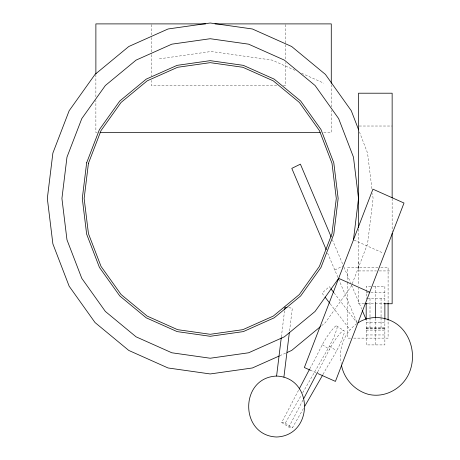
<?xml version="1.0" encoding="UTF-8"?>
<svg xmlns="http://www.w3.org/2000/svg" width="460" height="460" viewBox="0 0 460 460"><rect width="100%" height="100%" fill="white"/><g stroke="black" fill="none" stroke-linecap="round" stroke-linejoin="round"><path stroke-width="0.34" stroke-dasharray="2.3 1.72" d="M358.518 268.456L358.518 261.222M281.359 337.002L284.573 310.724M289.547 330.941L292.324 308.211L288.334 307.648M302.709 392.765L329.458 346.19L334.305 336.306L336.904 328.871A29.285 3.944 -60.9 0 0 335.271 326.37C323.535 338.18 318.147 354.7 309.798 368.753M323.052 374.4C330.153 360.876 339.739 348.318 344.051 333.483A29.285 3.944 -60.9 0 0 342.418 330.981C331.142 342.24 325.875 357.989 317.935 371.467M303.433 408.549L292.382 427.8L288.834 427.075L281.687 422.47L298.885 389.608M288.834 427.075L303.054 399.907M281.687 422.47L285.234 423.194L301.283 395.249M356.776 323.696C344.448 332.551 338.048 348.841 341.234 363.693M321.528 325.755L325.398 322.558L351.285 286.212L367.557 243.892L373.106 198.478L372.502 193.511M334.788 270.008L343.39 265.782M279.875 355.701L285.769 353.073M159.384 58.84L211.243 51.486L272.17 60.122L296.332 70.903M276.696 85.456L151.196 85.456L151.196 80.448M283.412 85.456L285.706 85.456L285.706 62.548M359.231 126.023L392.144 126.023M97.25 132.572L95.881 132.572L95.881 100.401M323.742 132.572L331.275 132.572L331.275 110.412M378.022 267.197L347.817 267.197L347.817 281.526M380.805 267.197L388.091 267.197L388.091 302.306M358.518 270.928L376.401 270.928M379.264 270.928L390.712 270.928M370.858 286.212L366.189 286.212L366.189 289.052M373.112 286.212L384.87 286.212L384.87 303.33M366.189 292.301L368.92 292.301M370.858 292.301L384.87 292.301M367.436 298.396L384.87 298.396M364.24 303.744L358.518 303.744L358.518 288.242M367.103 303.744L383.858 303.744M366.189 322.77L384.87 322.77M366.189 327.784L384.87 327.784M366.189 328.572L384.87 328.572M366.189 328.86L384.87 328.86M366.189 330.119L384.87 330.119M366.189 334.955L384.87 334.955M350.514 338.129L347.817 338.129L347.817 282.244M353.717 338.129L388.091 338.129L388.091 320.936M301.576 73.243L323.742 83.139M354.108 240.114L383.237 253.109M310.184 370.133L316.009 372.732M336.559 325.887L343.7 330.498M329.458 346.19L336.605 350.802M322.362 344.741L329.509 349.347M285.234 423.194L292.382 427.8M330.602 288.334L329.308 286.649L322.011 293.123L324.168 295.935M334.046 292.836L356.868 322.667M330.194 303.818L350.008 329.711M332.31 239.597L342.666 264.086M343.942 267.099L350.503 282.612M351.624 285.257L361.732 309.154M327.629 253.086L357.299 323.23M359.421 131.899L367.557 153.059L371.979 189.25M392.144 198.478L392.144 232.07M384.87 319.545L384.87 344.908L366.189 344.908L366.189 319.953M381.053 298.396L381.053 317.078M381.053 317.797L381.053 328.572M375.527 286.212L375.527 301.541M375.527 318.199L375.527 344.908M370.001 298.396L370.001 317.078M370.001 317.797L370.001 328.572M366.189 289.765L366.189 299.006M358.518 229.109L358.518 285.459M331.275 84.669L331.275 106.835M285.706 24.616L285.706 43.941M285.706 44.654L285.706 58.972M151.196 24.616L151.196 36.783M151.196 37.496L151.196 53.964M151.196 54.677L151.196 76.153M95.881 74.664L95.881 96.824"/><path stroke-width="0.69" d="M276.586 376.067C313.777 377.534 313.777 435.534 276.586 437C239.401 435.534 239.401 377.534 276.586 376.067L281.273 337.715M284.746 309.304L285.005 307.176L287.005 307.458M283.906 377.108L289.374 332.361M353.464 239.821L358.518 198.478L353.464 157.13L338.646 118.599L315.083 85.514L284.366 60.122L248.601 44.166L210.22 38.721L171.839 44.166L136.074 60.122L105.357 85.514L81.794 118.599L66.976 157.13L61.922 198.478L66.976 239.821L81.794 278.352L105.357 311.437L136.074 336.829L171.839 352.785L210.22 358.231L248.601 352.785L284.366 336.829L315.083 311.437L338.646 278.352L369.713 292.215M299.213 388.976L309.465 369.386M303.715 398.642L317.601 372.1M304.865 406.065L322.696 375.021M320.424 326.669L291.663 350.44L287.08 352.486M357.914 322.931C371.295 314.048 389.971 316.474 401.178 327.784C413.034 340.038 415.782 359.335 408.451 374.624C401.304 389.206 384.376 398.233 368.339 394.318C354.792 390.603 343.93 378.844 341.441 365.033M279.226 355.994L252.379 367.971L210.22 373.951L168.061 367.971L128.777 350.44L95.042 322.558L69.155 286.212L52.883 243.892L47.328 198.478L52.883 153.059L69.155 110.739L95.042 74.393L128.777 46.512L168.061 28.98L210.22 23L252.379 28.98L291.663 46.512L325.398 74.393L351.285 110.739L358.656 129.915M205.718 23.897L95.881 23.897L95.881 73.945M214.969 23.897L331.275 23.897L331.275 83.243M99.992 132.572L320.154 132.572M364.952 303.744L367.103 303.744M384.272 303.744L392.144 303.744L392.144 233.306M310.184 370.133L304.359 367.534L372.939 189.169L404.006 203.032L335.426 381.397L317.952 373.6M331.027 288.897L333.615 292.278M325.03 297.062L329.768 303.255M331.188 236.952L300.403 164.157L291.801 168.377L326.226 249.774M362.261 310.408L365.901 319.01M338.267 278.231L338.824 279.553M392.144 197.783L392.144 93.207L358.518 93.207L358.518 227.838M388.091 303.019L388.091 320.217M384.87 303.272L384.87 319.315M375.527 301.99L375.527 317.797M366.189 303.272L366.189 319.315M86.647 162.805L82.288 198.478L86.647 234.146L99.429 267.386L119.761 295.929L146.251 317.831L177.106 331.597L210.22 336.294L243.328 331.597L274.183 317.831L300.679 295.929L321.011 267.386L333.793 234.146L338.152 198.478L333.793 162.805L321.011 129.565L300.679 101.022L274.183 79.12L243.328 65.354L210.22 60.657L177.106 65.354L146.251 79.12L119.761 101.022L99.429 129.565L86.647 162.805M88.441 163.323L84.145 198.478L88.441 233.628L101.033 266.386L121.072 294.515L147.183 316.1L177.589 329.665L210.22 334.293L242.851 329.665L273.257 316.1L299.368 294.515L319.407 266.386L331.999 233.628L336.294 198.478L331.999 163.323L319.407 130.565L299.368 102.436L273.257 80.851L242.851 67.286L210.22 62.658L177.589 67.286L147.183 80.851L121.072 102.436L101.033 130.565L88.441 163.323"/></g></svg>
